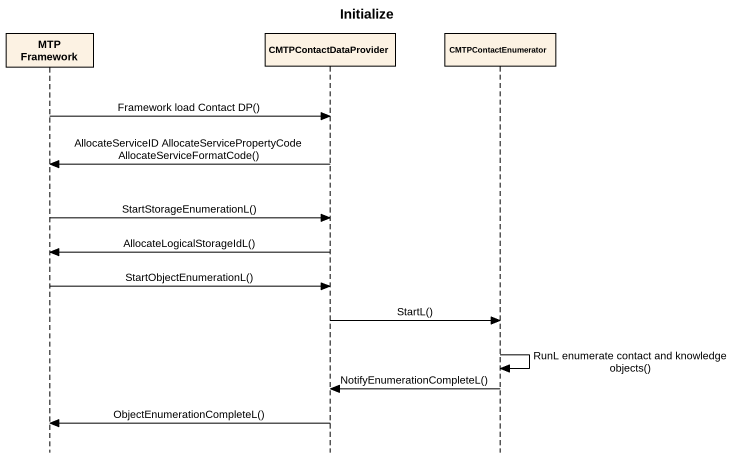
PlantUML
@startuml
title Initialize
hide footbox
participant "MTP Framework" as MTP_Framework
participant CMTPContactDataProvider
participant CMTPContactEnumerator

MTP_Framework -> CMTPContactDataProvider : Framework load Contact DP()
CMTPContactDataProvider -> MTP_Framework : AllocateServiceID AllocateServicePropertyCode AllocateServiceFormatCode()
MTP_Framework -> CMTPContactDataProvider : StartStorageEnumerationL()
CMTPContactDataProvider -> MTP_Framework : AllocateLogicalStorageIdL()
MTP_Framework -> CMTPContactDataProvider : StartObjectEnumerationL()
CMTPContactDataProvider -> CMTPContactEnumerator : StartL()
CMTPContactEnumerator -> CMTPContactEnumerator : RunL enumerate contact and knowledge objects()
CMTPContactEnumerator -> CMTPContactDataProvider : NotifyEnumerationCompleteL()
CMTPContactDataProvider -> MTP_Framework : ObjectEnumerationCompleteL()
@enduml
